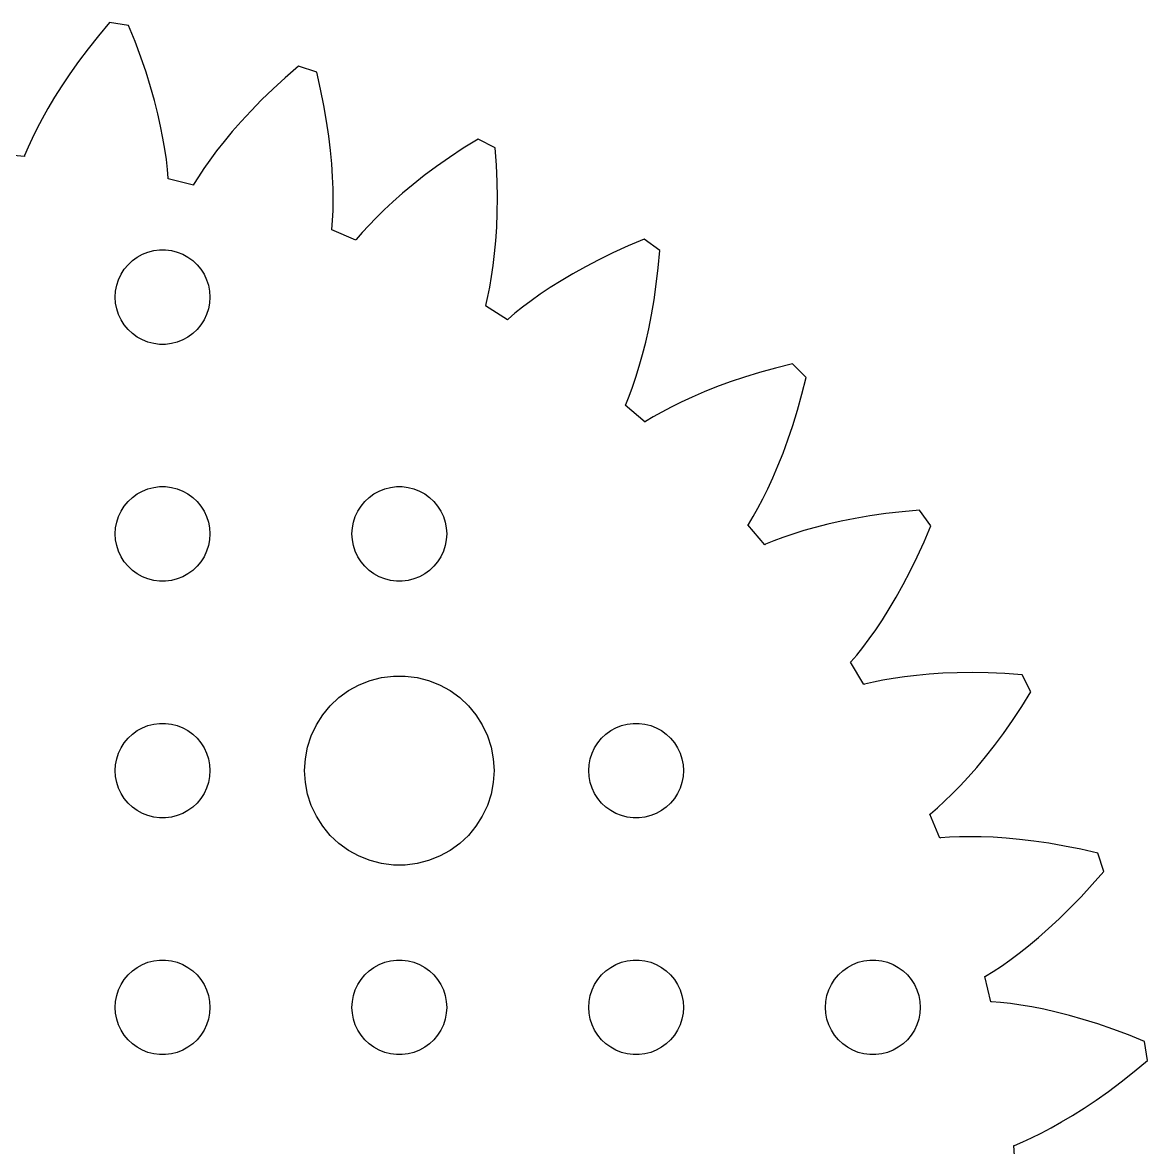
# Model space of a CAD drawing. Header units: metres. Extents: x -39.1 to 39.1, y 70.9 to 149.1.
# Drawn here: x 3.06 to 38.7, y 113.06 to 148.7 of the extents above; entities that cross this region are included whole.
import ezdxf

# ---------------------------------------------------------------- set-up
doc = ezdxf.new("R2010")
doc.units = ezdxf.units.M

msp = doc.modelspace()

# ---------------------------------------------------------------- linework, layer by layer
for p, q in [((5.82085, 148.699), (5.46637, 148.277)), ((6.42282, 148.604), (5.82085, 148.699)), ((5.46637, 148.277), (5.13846, 147.864)), ((6.62939, 148.093), (6.42282, 148.604)), ((6.81364, 147.599), (6.62939, 148.093)), ((5.13846, 147.864), (4.83632, 147.462)), ((6.97667, 147.123), (6.81364, 147.599)), ((4.83632, 147.462), (4.55914, 147.071)), ((11.8031, 147.312), (11.3869, 146.951)), ((12.3828, 147.124), (11.8031, 147.312)), ((4.55914, 147.071), (4.30606, 146.693)), ((7.11957, 146.665), (6.97667, 147.123)), ((11.3869, 146.951), (10.9984, 146.594)), ((12.5068, 146.587), (12.3828, 147.124)), ((4.30606, 146.693), (4.07617, 146.329)), ((7.24347, 146.228), (7.11957, 146.665)), ((10.9984, 146.594), (10.6371, 146.244)), ((12.6115, 146.07), (12.5068, 146.587)), ((4.07617, 146.329), (3.86855, 145.979)), ((7.34958, 145.81), (7.24347, 146.228)), ((10.6371, 146.244), (10.3022, 145.901)), ((3.86855, 145.979), (3.68221, 145.646)), ((7.43904, 145.414), (7.34958, 145.81)), ((10.3022, 145.901), (9.99312, 145.568)), ((12.698, 145.574), (12.6115, 146.07)), ((3.68221, 145.646), (3.51616, 145.328)), ((7.51309, 145.039), (7.43904, 145.414)), ((9.99312, 145.568), (9.70908, 145.244)), ((12.7677, 145.1), (12.698, 145.574)), ((3.51616, 145.328), (3.36935, 145.028)), ((9.70908, 145.244), (9.44936, 144.931)), ((12.8216, 144.649), (12.7677, 145.1)), ((3.24074, 144.746), (3.12921, 144.483)), ((3.36935, 145.028), (3.24074, 144.746)), ((7.57295, 144.686), (7.51309, 145.039)), ((9.44936, 144.931), (9.21307, 144.631)), ((17.0271, 144.714), (16.5876, 144.423)), ((17.4948, 145.007), (17.0271, 144.714)), ((18.0378, 144.73), (17.4948, 145.007)), ((18.0762, 144.18), (18.0378, 144.73)), ((3.12685, 144.457), (2.30231, 144.528)), ((3.12921, 144.483), (3.12685, 144.457)), ((7.61984, 144.355), (7.57295, 144.686)), ((7.65508, 144.047), (7.61984, 144.355)), ((8.99942, 144.343), (8.8075, 144.07)), ((9.21307, 144.631), (8.99942, 144.343)), ((12.8611, 144.22), (12.8216, 144.649)), ((16.5876, 144.423), (16.1759, 144.134)), ((7.67986, 143.763), (7.65508, 144.047)), ((8.8075, 144.07), (8.63635, 143.812)), ((12.8874, 143.814), (12.8611, 144.22)), ((16.1759, 144.134), (15.7916, 143.848)), ((18.0988, 143.653), (18.0762, 144.18)), ((7.67526, 143.742), (7.67986, 143.763)), ((8.47864, 143.544), (7.67526, 143.742)), ((8.63635, 143.812), (8.48506, 143.569)), ((12.9019, 143.432), (12.8874, 143.814)), ((15.7916, 143.848), (15.4341, 143.567)), ((18.1068, 143.15), (18.0988, 143.653)), ((8.48506, 143.569), (8.47864, 143.544)), ((12.9058, 143.074), (12.9019, 143.432)), ((15.1029, 143.291), (14.7975, 143.023)), ((15.4341, 143.567), (15.1029, 143.291)), ((12.9003, 142.74), (12.9058, 143.074)), ((14.7975, 143.023), (14.5171, 142.763)), ((18.1014, 142.671), (18.1068, 143.15)), ((12.887, 142.43), (12.9003, 142.74)), ((14.5171, 142.763), (14.2611, 142.513)), ((18.084, 142.216), (18.1014, 142.671)), ((12.8669, 142.145), (12.887, 142.43)), ((14.0288, 142.273), (13.8193, 142.044)), ((14.2611, 142.513), (14.0288, 142.273)), ((18.0559, 141.787), (18.084, 142.216)), ((12.8592, 142.126), (12.8669, 142.145)), ((13.6217, 141.804), (12.8592, 142.126)), ((13.8193, 142.044), (13.632, 141.829)), ((7.21892, 141.473), (7.40581, 141.497)), ((7.40581, 141.497), (7.59418, 141.497)), ((7.59418, 141.497), (7.78107, 141.473)), ((13.632, 141.829), (13.6217, 141.804)), ((18.0184, 141.382), (18.0559, 141.787)), ((22.248, 141.623), (21.7683, 141.404)), ((22.7556, 141.839), (22.248, 141.623)), ((23.2487, 141.481), (22.7556, 141.839)), ((6.40654, 141.027), (6.54385, 141.156)), ((6.54385, 141.156), (6.69626, 141.266)), ((6.69626, 141.266), (6.86133, 141.357)), ((6.86133, 141.357), (7.03647, 141.427)), ((7.03647, 141.427), (7.21892, 141.473)), ((7.78107, 141.473), (7.96352, 141.427)), ((7.96352, 141.427), (8.13866, 141.357)), ((8.13866, 141.357), (8.30373, 141.266)), ((8.30373, 141.266), (8.45613, 141.156)), ((8.45613, 141.156), (8.59344, 141.027)), ((17.973, 141.002), (18.0184, 141.382)), ((21.3164, 141.183), (20.8921, 140.961)), ((21.7683, 141.404), (21.3164, 141.183)), ((23.2006, 140.931), (23.2487, 141.481)), ((6.18553, 140.723), (6.28647, 140.882)), ((6.28647, 140.882), (6.40654, 141.027)), ((8.59344, 141.027), (8.71352, 140.882)), ((8.71352, 140.882), (8.81445, 140.723)), ((17.9208, 140.648), (17.973, 141.002)), ((20.8921, 140.961), (20.4951, 140.739)), ((23.1405, 140.407), (23.2006, 140.931)), ((6.04712, 140.373), (6.10533, 140.552)), ((6.10533, 140.552), (6.18553, 140.723)), ((8.81445, 140.723), (8.89465, 140.552)), ((8.89465, 140.552), (8.95287, 140.373)), ((17.8632, 140.319), (17.9208, 140.648)), ((20.1249, 140.519), (19.7812, 140.302)), ((20.4951, 140.739), (20.1249, 140.519)), ((6, 140), (6.01183, 140.188)), ((6.01183, 140.188), (6.04712, 140.373)), ((8.95287, 140.373), (8.98816, 140.188)), ((8.98816, 140.188), (9, 140)), ((17.8016, 140.015), (17.8632, 140.319)), ((19.4636, 140.089), (19.1716, 139.881)), ((19.7812, 140.302), (19.4636, 140.089)), ((23.0696, 139.909), (23.1405, 140.407)), ((6.01183, 139.812), (6, 140)), ((6.04712, 139.627), (6.01183, 139.812)), ((8.98816, 139.812), (8.95287, 139.627)), ((9, 140), (8.98816, 139.812)), ((17.7266, 139.719), (17.7372, 139.737)), ((18.4293, 139.282), (17.7266, 139.719)), ((17.7372, 139.737), (17.8016, 140.015)), ((19.1716, 139.881), (18.9046, 139.681)), ((22.9894, 139.437), (23.0696, 139.909)), ((6.10533, 139.448), (6.04712, 139.627)), ((6.18553, 139.277), (6.10533, 139.448)), ((8.89465, 139.448), (8.81445, 139.277)), ((8.95287, 139.627), (8.89465, 139.448)), ((18.662, 139.488), (18.4432, 139.304)), ((18.9046, 139.681), (18.662, 139.488)), ((22.9011, 138.991), (22.9894, 139.437)), ((6.28647, 139.118), (6.18553, 139.277)), ((6.40654, 138.973), (6.28647, 139.118)), ((8.71352, 139.118), (8.59344, 138.973)), ((8.81445, 139.277), (8.71352, 139.118)), ((18.4432, 139.304), (18.4293, 139.282)), ((22.8061, 138.571), (22.9011, 138.991)), ((6.54385, 138.844), (6.40654, 138.973)), ((6.69626, 138.734), (6.54385, 138.844)), ((6.86133, 138.643), (6.69626, 138.734)), ((7.03647, 138.573), (6.86133, 138.643)), ((8.13866, 138.643), (7.96352, 138.573)), ((8.30373, 138.734), (8.13866, 138.643)), ((8.45613, 138.844), (8.30373, 138.734)), ((8.59344, 138.973), (8.45613, 138.844)), ((7.21892, 138.527), (7.03647, 138.573)), ((7.40581, 138.503), (7.21892, 138.527)), ((7.59418, 138.503), (7.40581, 138.503)), ((7.78107, 138.527), (7.59418, 138.503)), ((7.96352, 138.573), (7.78107, 138.527)), ((22.7058, 138.177), (22.8061, 138.571)), ((22.6015, 137.809), (22.7058, 138.177)), ((22.4945, 137.467), (22.6015, 137.809)), ((26.413, 137.612), (25.9321, 137.464)), ((26.921, 137.754), (26.413, 137.612)), ((27.4561, 137.887), (26.921, 137.754)), ((27.8871, 137.456), (27.4561, 137.887)), ((22.3862, 137.151), (22.4945, 137.467)), ((25.4782, 137.311), (25.0513, 137.154)), ((25.9321, 137.464), (25.4782, 137.311)), ((27.7537, 136.921), (27.8871, 137.456)), ((22.1707, 136.596), (22.2778, 136.861)), ((22.2778, 136.861), (22.3862, 137.151)), ((24.6513, 136.995), (24.2779, 136.834)), ((25.0513, 137.154), (24.6513, 136.995)), ((27.6123, 136.413), (27.7537, 136.921)), ((22.1574, 136.58), (22.1707, 136.596)), ((22.7831, 136.039), (22.1574, 136.58)), ((23.61, 136.514), (23.3149, 136.358)), ((23.9309, 136.674), (23.61, 136.514)), ((24.2779, 136.834), (23.9309, 136.674)), ((23.0452, 136.205), (22.8004, 136.058)), ((23.3149, 136.358), (23.0452, 136.205)), ((27.4644, 135.932), (27.6123, 136.413)), ((22.8004, 136.058), (22.7831, 136.039)), ((27.3113, 135.478), (27.4644, 135.932)), ((27.1543, 135.051), (27.3113, 135.478)), ((26.9948, 134.651), (27.1543, 135.051)), ((26.8341, 134.278), (26.9948, 134.651)), ((26.6735, 133.931), (26.8341, 134.278)), ((6.40654, 133.527), (6.54385, 133.656)), ((6.54385, 133.656), (6.69626, 133.766)), ((6.69626, 133.766), (6.86133, 133.857)), ((6.86133, 133.857), (7.03647, 133.927)), ((7.03647, 133.927), (7.21892, 133.973)), ((7.21892, 133.973), (7.40581, 133.997)), ((7.40581, 133.997), (7.59418, 133.997)), ((7.59418, 133.997), (7.78107, 133.973)), ((7.78107, 133.973), (7.96352, 133.927)), ((7.96352, 133.927), (8.13866, 133.857)), ((8.13866, 133.857), (8.30373, 133.766)), ((8.30373, 133.766), (8.45613, 133.656)), ((8.45613, 133.656), (8.59344, 133.527)), ((13.9065, 133.527), (14.0439, 133.656)), ((14.0439, 133.656), (14.1963, 133.766)), ((14.1963, 133.766), (14.3613, 133.857)), ((14.3613, 133.857), (14.5365, 133.927)), ((14.5365, 133.927), (14.7189, 133.973)), ((14.7189, 133.973), (14.9058, 133.997)), ((14.9058, 133.997), (15.0942, 133.997)), ((15.0942, 133.997), (15.2811, 133.973)), ((15.2811, 133.973), (15.4635, 133.927)), ((15.4635, 133.927), (15.6387, 133.857)), ((15.6387, 133.857), (15.8037, 133.766)), ((15.8037, 133.766), (15.9561, 133.656)), ((15.9561, 133.656), (16.0934, 133.527)), ((26.5144, 133.61), (26.6735, 133.931)), ((6.18553, 133.223), (6.28647, 133.382)), ((6.28647, 133.382), (6.40654, 133.527)), ((8.59344, 133.527), (8.71352, 133.382)), ((8.71352, 133.382), (8.81445, 133.223)), ((13.6855, 133.223), (13.7865, 133.382)), ((13.7865, 133.382), (13.9065, 133.527)), ((16.0934, 133.527), (16.2135, 133.382)), ((16.2135, 133.382), (16.3145, 133.223)), ((26.2055, 133.045), (26.3579, 133.315)), ((26.3579, 133.315), (26.5144, 133.61)), ((6.04712, 132.873), (6.10533, 133.052)), ((6.10533, 133.052), (6.18553, 133.223)), ((8.81445, 133.223), (8.89465, 133.052)), ((8.89465, 133.052), (8.95287, 132.873)), ((13.5471, 132.873), (13.6053, 133.052)), ((13.6053, 133.052), (13.6855, 133.223)), ((16.3145, 133.223), (16.3947, 133.052)), ((16.3947, 133.052), (16.4529, 132.873)), ((26.0583, 132.8), (26.2055, 133.045)), ((29.437, 132.989), (28.9908, 132.901)), ((29.9092, 133.07), (29.437, 132.989)), ((30.4073, 133.14), (29.9092, 133.07)), ((30.9312, 133.201), (30.4073, 133.14)), ((31.4806, 133.249), (30.9312, 133.201)), ((31.8388, 132.756), (31.4806, 133.249)), ((6, 132.5), (6.01183, 132.688)), ((6.01183, 132.688), (6.04712, 132.873)), ((8.95287, 132.873), (8.98816, 132.688)), ((8.98816, 132.688), (9, 132.5)), ((13.5, 132.5), (13.5118, 132.688)), ((13.5118, 132.688), (13.5471, 132.873)), ((16.4529, 132.873), (16.4882, 132.688)), ((16.4882, 132.688), (16.5, 132.5)), ((26.0427, 132.787), (26.0583, 132.8)), ((26.5759, 132.154), (26.0427, 132.787)), ((27.809, 132.602), (27.4671, 132.495)), ((28.1768, 132.706), (27.809, 132.602)), ((28.5707, 132.806), (28.1768, 132.706)), ((28.9908, 132.901), (28.5707, 132.806)), ((31.6234, 132.248), (31.8388, 132.756)), ((6.01183, 132.312), (6, 132.5)), ((6.04712, 132.127), (6.01183, 132.312)), ((8.98816, 132.312), (8.95287, 132.127)), ((9, 132.5), (8.98816, 132.312)), ((13.5118, 132.312), (13.5, 132.5)), ((13.5471, 132.127), (13.5118, 132.312)), ((16.4882, 132.312), (16.4529, 132.127)), ((16.5, 132.5), (16.4882, 132.312)), ((26.8609, 132.278), (26.5961, 132.171)), ((27.1512, 132.386), (26.8609, 132.278)), ((27.4671, 132.495), (27.1512, 132.386)), ((31.4043, 131.768), (31.6234, 132.248)), ((6.10533, 131.948), (6.04712, 132.127)), ((6.18553, 131.777), (6.10533, 131.948)), ((8.89465, 131.948), (8.81445, 131.777)), ((8.95287, 132.127), (8.89465, 131.948)), ((13.6053, 131.948), (13.5471, 132.127)), ((13.6855, 131.777), (13.6053, 131.948)), ((16.3947, 131.948), (16.3145, 131.777)), ((16.4529, 132.127), (16.3947, 131.948)), ((26.5961, 132.171), (26.5759, 132.154)), ((6.28647, 131.618), (6.18553, 131.777)), ((6.40654, 131.473), (6.28647, 131.618)), ((8.71352, 131.618), (8.59344, 131.473)), ((8.81445, 131.777), (8.71352, 131.618)), ((13.7865, 131.618), (13.6855, 131.777)), ((13.9065, 131.473), (13.7865, 131.618)), ((16.2135, 131.618), (16.0934, 131.473)), ((16.3145, 131.777), (16.2135, 131.618)), ((31.183, 131.316), (31.4043, 131.768)), ((6.54385, 131.344), (6.40654, 131.473)), ((6.69626, 131.234), (6.54385, 131.344)), ((6.86133, 131.143), (6.69626, 131.234)), ((8.30373, 131.234), (8.13866, 131.143)), ((8.45613, 131.344), (8.30373, 131.234)), ((8.59344, 131.473), (8.45613, 131.344)), ((14.0439, 131.344), (13.9065, 131.473)), ((14.1963, 131.234), (14.0439, 131.344)), ((14.3613, 131.143), (14.1963, 131.234)), ((15.8037, 131.234), (15.6387, 131.143)), ((15.9561, 131.344), (15.8037, 131.234)), ((16.0934, 131.473), (15.9561, 131.344)), ((30.9607, 130.892), (31.183, 131.316)), ((7.03647, 131.073), (6.86133, 131.143)), ((7.21892, 131.027), (7.03647, 131.073)), ((7.40581, 131.003), (7.21892, 131.027)), ((7.59418, 131.003), (7.40581, 131.003)), ((7.78107, 131.027), (7.59418, 131.003)), ((7.96352, 131.073), (7.78107, 131.027)), ((8.13866, 131.143), (7.96352, 131.073)), ((14.5365, 131.073), (14.3613, 131.143)), ((14.7189, 131.027), (14.5365, 131.073)), ((14.9058, 131.003), (14.7189, 131.027)), ((15.0942, 131.003), (14.9058, 131.003)), ((15.2811, 131.027), (15.0942, 131.003)), ((15.4635, 131.073), (15.2811, 131.027)), ((15.6387, 131.143), (15.4635, 131.073)), ((30.7389, 130.495), (30.9607, 130.892)), ((30.5188, 130.125), (30.7389, 130.495)), ((30.3016, 129.781), (30.5188, 130.125)), ((30.0888, 129.464), (30.3016, 129.781)), ((29.8814, 129.172), (30.0888, 129.464)), ((29.6807, 128.905), (29.8814, 129.172)), ((29.3042, 128.443), (29.4879, 128.662)), ((29.4879, 128.662), (29.6807, 128.905)), ((29.2867, 128.432), (29.3042, 128.443)), ((29.7144, 127.724), (29.2867, 128.432)), ((14.0729, 127.853), (14.4379, 127.947)), ((14.4379, 127.947), (14.8116, 127.994)), ((14.8116, 127.994), (15.1884, 127.994)), ((15.1884, 127.994), (15.5621, 127.947)), ((15.5621, 127.947), (15.927, 127.853)), ((31.0022, 127.973), (30.6479, 127.921)), ((31.3819, 128.018), (31.0022, 127.973)), ((31.7866, 128.056), (31.3819, 128.018)), ((32.2164, 128.084), (31.7866, 128.056)), ((32.6709, 128.101), (32.2164, 128.084)), ((33.1499, 128.107), (32.6709, 128.101)), ((33.653, 128.099), (33.1499, 128.107)), ((34.1798, 128.076), (33.653, 128.099)), ((34.7299, 128.038), (34.1798, 128.076)), ((35.0066, 127.495), (34.7299, 128.038)), ((13.3925, 127.533), (13.7227, 127.714)), ((13.7227, 127.714), (14.0729, 127.853)), ((15.927, 127.853), (16.2773, 127.714)), ((16.2773, 127.714), (16.6075, 127.533)), ((29.7369, 127.737), (29.7144, 127.724)), ((30.0152, 127.802), (29.7369, 127.737)), ((30.3189, 127.863), (30.0152, 127.802)), ((30.6479, 127.921), (30.3189, 127.863)), ((12.8131, 127.054), (13.0877, 127.312)), ((13.0877, 127.312), (13.3925, 127.533)), ((16.6075, 127.533), (16.9123, 127.312)), ((16.9123, 127.312), (17.1869, 127.054)), ((34.7144, 127.027), (35.0066, 127.495)), ((12.5729, 126.763), (12.8131, 127.054)), ((17.1869, 127.054), (17.427, 126.763)), ((34.4229, 126.588), (34.7144, 127.027)), ((12.3711, 126.445), (12.5729, 126.763)), ((17.427, 126.763), (17.6289, 126.445)), ((34.1337, 126.176), (34.4229, 126.588)), ((6.54385, 126.156), (6.69626, 126.266)), ((6.69626, 126.266), (6.86133, 126.357)), ((6.86133, 126.357), (7.03647, 126.427)), ((7.03647, 126.427), (7.21892, 126.473)), ((7.21892, 126.473), (7.40581, 126.497)), ((7.40581, 126.497), (7.59418, 126.497)), ((7.59418, 126.497), (7.78107, 126.473)), ((7.78107, 126.473), (7.96352, 126.427)), ((7.96352, 126.427), (8.13866, 126.357)), ((8.13866, 126.357), (8.30373, 126.266)), ((8.30373, 126.266), (8.45613, 126.156)), ((12.2107, 126.104), (12.3711, 126.445)), ((17.6289, 126.445), (17.7893, 126.104)), ((21.5439, 126.156), (21.6963, 126.266)), ((21.6963, 126.266), (21.8613, 126.357)), ((21.8613, 126.357), (22.0365, 126.427)), ((22.0365, 126.427), (22.2189, 126.473)), ((22.2189, 126.473), (22.4058, 126.497)), ((22.4058, 126.497), (22.5942, 126.497)), ((22.5942, 126.497), (22.7811, 126.473)), ((22.7811, 126.473), (22.9635, 126.427)), ((22.9635, 126.427), (23.1387, 126.357)), ((23.1387, 126.357), (23.3037, 126.266)), ((23.3037, 126.266), (23.4561, 126.156)), ((33.8478, 125.792), (34.1337, 126.176)), ((6.18553, 125.723), (6.28647, 125.882)), ((6.28647, 125.882), (6.40654, 126.027)), ((6.40654, 126.027), (6.54385, 126.156)), ((8.45613, 126.156), (8.59344, 126.027)), ((8.59344, 126.027), (8.71352, 125.882)), ((8.71352, 125.882), (8.81445, 125.723)), ((12.0942, 125.746), (12.2107, 126.104)), ((17.7893, 126.104), (17.9057, 125.746)), ((21.1855, 125.723), (21.2865, 125.882)), ((21.2865, 125.882), (21.4065, 126.027)), ((21.4065, 126.027), (21.5439, 126.156)), ((23.4561, 126.156), (23.5934, 126.027)), ((23.5934, 126.027), (23.7135, 125.882)), ((23.7135, 125.882), (23.8145, 125.723)), ((6.04712, 125.373), (6.10533, 125.552)), ((6.10533, 125.552), (6.18553, 125.723)), ((8.81445, 125.723), (8.89465, 125.552)), ((8.89465, 125.552), (8.95287, 125.373)), ((12.0237, 125.376), (12.0942, 125.746)), ((17.9057, 125.746), (17.9763, 125.376)), ((21.0471, 125.373), (21.1053, 125.552)), ((21.1053, 125.552), (21.1855, 125.723)), ((23.8145, 125.723), (23.8947, 125.552)), ((23.8947, 125.552), (23.9529, 125.373)), ((33.5666, 125.434), (33.8478, 125.792)), ((6, 125), (6.01183, 125.188)), ((6.01183, 125.188), (6.04712, 125.373)), ((8.95287, 125.373), (8.98816, 125.188)), ((8.98816, 125.188), (9, 125)), ((12, 125), (12.0237, 125.376)), ((17.9763, 125.376), (18, 125)), ((21, 125), (21.0118, 125.188)), ((21.0118, 125.188), (21.0471, 125.373)), ((23.9529, 125.373), (23.9882, 125.188)), ((23.9882, 125.188), (24, 125)), ((33.023, 124.797), (33.2913, 125.103)), ((33.2913, 125.103), (33.5666, 125.434)), ((6.01183, 124.812), (6, 125)), ((6.04712, 124.627), (6.01183, 124.812)), ((8.98816, 124.812), (8.95287, 124.627)), ((9, 125), (8.98816, 124.812)), ((12.0237, 124.624), (12, 125)), ((18, 125), (17.9763, 124.624)), ((21.0118, 124.812), (21, 125)), ((21.0471, 124.627), (21.0118, 124.812)), ((23.9882, 124.812), (23.9529, 124.627)), ((24, 125), (23.9882, 124.812)), ((32.7631, 124.517), (33.023, 124.797)), ((6.10533, 124.448), (6.04712, 124.627)), ((6.18553, 124.277), (6.10533, 124.448)), ((8.89465, 124.448), (8.81445, 124.277)), ((8.95287, 124.627), (8.89465, 124.448)), ((12.0942, 124.254), (12.0237, 124.624)), ((17.9763, 124.624), (17.9057, 124.254)), ((21.1053, 124.448), (21.0471, 124.627)), ((21.1855, 124.277), (21.1053, 124.448)), ((23.8947, 124.448), (23.8145, 124.277)), ((23.9529, 124.627), (23.8947, 124.448)), ((32.5126, 124.261), (32.7631, 124.517)), ((6.28647, 124.118), (6.18553, 124.277)), ((6.40654, 123.973), (6.28647, 124.118)), ((8.71352, 124.118), (8.59344, 123.973)), ((8.81445, 124.277), (8.71352, 124.118)), ((12.2107, 123.896), (12.0942, 124.254)), ((17.9057, 124.254), (17.7893, 123.896)), ((21.2865, 124.118), (21.1855, 124.277)), ((21.4065, 123.973), (21.2865, 124.118)), ((23.7135, 124.118), (23.5934, 123.973)), ((23.8145, 124.277), (23.7135, 124.118)), ((32.0443, 123.819), (32.2726, 124.029)), ((32.2726, 124.029), (32.5126, 124.261)), ((6.54385, 123.844), (6.40654, 123.973)), ((6.69626, 123.734), (6.54385, 123.844)), ((6.86133, 123.643), (6.69626, 123.734)), ((8.30373, 123.734), (8.13866, 123.643)), ((8.45613, 123.844), (8.30373, 123.734)), ((8.59344, 123.973), (8.45613, 123.844)), ((12.3711, 123.555), (12.2107, 123.896)), ((17.7893, 123.896), (17.6289, 123.555)), ((21.5439, 123.844), (21.4065, 123.973)), ((21.6963, 123.734), (21.5439, 123.844)), ((21.8613, 123.643), (21.6963, 123.734)), ((23.3037, 123.734), (23.1387, 123.643)), ((23.4561, 123.844), (23.3037, 123.734)), ((23.5934, 123.973), (23.4561, 123.844)), ((31.8286, 123.632), (32.0443, 123.819)), ((7.03647, 123.573), (6.86133, 123.643)), ((7.21892, 123.527), (7.03647, 123.573)), ((7.40581, 123.503), (7.21892, 123.527)), ((7.59418, 123.503), (7.40581, 123.503)), ((7.78107, 123.527), (7.59418, 123.503)), ((7.96352, 123.573), (7.78107, 123.527)), ((8.13866, 123.643), (7.96352, 123.573)), ((12.5729, 123.237), (12.3711, 123.555)), ((17.6289, 123.555), (17.427, 123.237)), ((22.0365, 123.573), (21.8613, 123.643)), ((22.2189, 123.527), (22.0365, 123.573)), ((22.4058, 123.503), (22.2189, 123.527)), ((22.5942, 123.503), (22.4058, 123.503)), ((22.7811, 123.527), (22.5942, 123.503)), ((22.9635, 123.573), (22.7811, 123.527)), ((23.1387, 123.643), (22.9635, 123.573)), ((31.8096, 123.624), (31.8286, 123.632)), ((32.1212, 122.857), (31.8096, 123.624)), ((12.8131, 122.946), (12.5729, 123.237)), ((17.427, 123.237), (17.1869, 122.946)), ((13.0877, 122.688), (12.8131, 122.946)), ((13.3925, 122.467), (13.0877, 122.688)), ((16.9123, 122.688), (16.6075, 122.467)), ((17.1869, 122.946), (16.9123, 122.688)), ((32.1455, 122.867), (32.1212, 122.857)), ((32.4305, 122.887), (32.1455, 122.867)), ((32.74, 122.9), (32.4305, 122.887)), ((33.074, 122.906), (32.74, 122.9)), ((33.4321, 122.902), (33.074, 122.906)), ((33.8142, 122.887), (33.4321, 122.902)), ((34.2198, 122.861), (33.8142, 122.887)), ((34.6487, 122.822), (34.2198, 122.861)), ((35.1003, 122.768), (34.6487, 122.822)), ((35.5742, 122.698), (35.1003, 122.768)), ((36.0699, 122.611), (35.5742, 122.698)), ((36.5867, 122.507), (36.0699, 122.611)), ((13.7227, 122.286), (13.3925, 122.467)), ((14.0729, 122.147), (13.7227, 122.286)), ((16.2773, 122.286), (15.927, 122.147)), ((16.6075, 122.467), (16.2773, 122.286)), ((37.1241, 122.383), (36.5867, 122.507)), ((37.3124, 121.803), (37.1241, 122.383)), ((14.4379, 122.053), (14.0729, 122.147)), ((14.8116, 122.006), (14.4379, 122.053)), ((15.1884, 122.006), (14.8116, 122.006)), ((15.5621, 122.053), (15.1884, 122.006)), ((15.927, 122.147), (15.5621, 122.053)), ((36.9506, 121.387), (37.3124, 121.803)), ((36.594, 120.998), (36.9506, 121.387)), ((36.2439, 120.637), (36.594, 120.998)), ((35.9014, 120.302), (36.2439, 120.637)), ((35.5677, 119.993), (35.9014, 120.302)), ((35.244, 119.709), (35.5677, 119.993)), ((34.6307, 119.213), (34.9313, 119.449)), ((34.9313, 119.449), (35.244, 119.709)), ((34.3432, 118.999), (34.6307, 119.213)), ((6.54385, 118.656), (6.69626, 118.766)), ((6.69626, 118.766), (6.86133, 118.857)), ((6.86133, 118.857), (7.03647, 118.927)), ((7.03647, 118.927), (7.21892, 118.973)), ((7.21892, 118.973), (7.40581, 118.997)), ((7.40581, 118.997), (7.59418, 118.997)), ((7.59418, 118.997), (7.78107, 118.973)), ((7.78107, 118.973), (7.96352, 118.927)), ((7.96352, 118.927), (8.13866, 118.857)), ((8.13866, 118.857), (8.30373, 118.766)), ((8.30373, 118.766), (8.45613, 118.656)), ((14.0439, 118.656), (14.1963, 118.766)), ((14.1963, 118.766), (14.3613, 118.857)), ((14.3613, 118.857), (14.5365, 118.927)), ((14.5365, 118.927), (14.7189, 118.973)), ((14.7189, 118.973), (14.9058, 118.997)), ((14.9058, 118.997), (15.0942, 118.997)), ((15.0942, 118.997), (15.2811, 118.973)), ((15.2811, 118.973), (15.4635, 118.927)), ((15.4635, 118.927), (15.6387, 118.857)), ((15.6387, 118.857), (15.8037, 118.766)), ((15.8037, 118.766), (15.9561, 118.656)), ((21.5439, 118.656), (21.6963, 118.766)), ((21.6963, 118.766), (21.8613, 118.857)), ((21.8613, 118.857), (22.0365, 118.927)), ((22.0365, 118.927), (22.2189, 118.973)), ((22.2189, 118.973), (22.4058, 118.997)), ((22.4058, 118.997), (22.5942, 118.997)), ((22.5942, 118.997), (22.7811, 118.973)), ((22.7811, 118.973), (22.9635, 118.927)), ((22.9635, 118.927), (23.1387, 118.857)), ((23.1387, 118.857), (23.3037, 118.766)), ((23.3037, 118.766), (23.4561, 118.656)), ((29.0439, 118.656), (29.1963, 118.766)), ((29.1963, 118.766), (29.3613, 118.857)), ((29.3613, 118.857), (29.5365, 118.927)), ((29.5365, 118.927), (29.7189, 118.973)), ((29.7189, 118.973), (29.9058, 118.997)), ((29.9058, 118.997), (30.0942, 118.997)), ((30.0942, 118.997), (30.2811, 118.973)), ((30.2811, 118.973), (30.4635, 118.927)), ((30.4635, 118.927), (30.6387, 118.857)), ((30.6387, 118.857), (30.8037, 118.766)), ((30.8037, 118.766), (30.9561, 118.656)), ((33.8116, 118.636), (34.0699, 118.807)), ((34.0699, 118.807), (34.3432, 118.999)), ((6.18553, 118.223), (6.28647, 118.382)), ((6.28647, 118.382), (6.40654, 118.527)), ((6.40654, 118.527), (6.54385, 118.656)), ((8.45613, 118.656), (8.59344, 118.527)), ((8.59344, 118.527), (8.71352, 118.382)), ((8.71352, 118.382), (8.81445, 118.223)), ((13.6855, 118.223), (13.7865, 118.382)), ((13.7865, 118.382), (13.9065, 118.527)), ((13.9065, 118.527), (14.0439, 118.656)), ((15.9561, 118.656), (16.0934, 118.527)), ((16.0934, 118.527), (16.2135, 118.382)), ((16.2135, 118.382), (16.3145, 118.223)), ((21.1855, 118.223), (21.2865, 118.382)), ((21.2865, 118.382), (21.4065, 118.527)), ((21.4065, 118.527), (21.5439, 118.656)), ((23.4561, 118.656), (23.5934, 118.527)), ((23.5934, 118.527), (23.7135, 118.382)), ((23.7135, 118.382), (23.8145, 118.223)), ((28.6855, 118.223), (28.7865, 118.382)), ((28.7865, 118.382), (28.9065, 118.527)), ((28.9065, 118.527), (29.0439, 118.656)), ((30.9561, 118.656), (31.0934, 118.527)), ((31.0934, 118.527), (31.2135, 118.382)), ((31.2135, 118.382), (31.3145, 118.223)), ((33.5492, 118.48), (33.5692, 118.485)), ((33.737, 117.674), (33.5492, 118.48)), ((33.5692, 118.485), (33.8116, 118.636)), ((6.04712, 117.873), (6.10533, 118.052)), ((6.10533, 118.052), (6.18553, 118.223)), ((8.81445, 118.223), (8.89465, 118.052)), ((8.89465, 118.052), (8.95287, 117.873)), ((13.5471, 117.873), (13.6053, 118.052)), ((13.6053, 118.052), (13.6855, 118.223)), ((16.3145, 118.223), (16.3947, 118.052)), ((16.3947, 118.052), (16.4529, 117.873)), ((21.0471, 117.873), (21.1053, 118.052)), ((21.1053, 118.052), (21.1855, 118.223)), ((23.8145, 118.223), (23.8947, 118.052)), ((23.8947, 118.052), (23.9529, 117.873)), ((28.5471, 117.873), (28.6053, 118.052)), ((28.6053, 118.052), (28.6855, 118.223)), ((31.3145, 118.223), (31.3947, 118.052)), ((31.3947, 118.052), (31.4529, 117.873)), ((6, 117.5), (6.01183, 117.688)), ((6.01183, 117.688), (6.04712, 117.873)), ((8.95287, 117.873), (8.98816, 117.688)), ((8.98816, 117.688), (9, 117.5)), ((13.5, 117.5), (13.5118, 117.688)), ((13.5118, 117.688), (13.5471, 117.873)), ((16.4529, 117.873), (16.4882, 117.688)), ((16.4882, 117.688), (16.5, 117.5)), ((21, 117.5), (21.0118, 117.688)), ((21.0118, 117.688), (21.0471, 117.873)), ((23.9529, 117.873), (23.9882, 117.688)), ((23.9882, 117.688), (24, 117.5)), ((28.5, 117.5), (28.5118, 117.688)), ((28.5118, 117.688), (28.5471, 117.873)), ((31.4529, 117.873), (31.4882, 117.688)), ((31.4882, 117.688), (31.5, 117.5)), ((33.7625, 117.68), (33.737, 117.674)), ((34.0471, 117.655), (33.7625, 117.68)), ((34.355, 117.62), (34.0471, 117.655)), ((34.6857, 117.573), (34.355, 117.62)), ((6.01183, 117.312), (6, 117.5)), ((6.04712, 117.127), (6.01183, 117.312)), ((8.98816, 117.312), (8.95287, 117.127)), ((9, 117.5), (8.98816, 117.312)), ((13.5118, 117.312), (13.5, 117.5)), ((13.5471, 117.127), (13.5118, 117.312)), ((16.4882, 117.312), (16.4529, 117.127)), ((16.5, 117.5), (16.4882, 117.312)), ((21.0118, 117.312), (21, 117.5)), ((21.0471, 117.127), (21.0118, 117.312)), ((23.9882, 117.312), (23.9529, 117.127)), ((24, 117.5), (23.9882, 117.312)), ((28.5118, 117.312), (28.5, 117.5)), ((28.5471, 117.127), (28.5118, 117.312)), ((31.4882, 117.312), (31.4529, 117.127)), ((31.5, 117.5), (31.4882, 117.312)), ((35.0388, 117.513), (34.6857, 117.573)), ((35.4139, 117.439), (35.0388, 117.513)), ((35.8105, 117.35), (35.4139, 117.439)), ((36.2279, 117.243), (35.8105, 117.35)), ((6.10533, 116.948), (6.04712, 117.127)), ((6.18553, 116.777), (6.10533, 116.948)), ((8.89465, 116.948), (8.81445, 116.777)), ((8.95287, 117.127), (8.89465, 116.948)), ((13.6053, 116.948), (13.5471, 117.127)), ((13.6855, 116.777), (13.6053, 116.948)), ((16.3947, 116.948), (16.3145, 116.777)), ((16.4529, 117.127), (16.3947, 116.948)), ((21.1053, 116.948), (21.0471, 117.127)), ((21.1855, 116.777), (21.1053, 116.948)), ((23.8947, 116.948), (23.8145, 116.777)), ((23.9529, 117.127), (23.8947, 116.948)), ((28.6053, 116.948), (28.5471, 117.127)), ((28.6855, 116.777), (28.6053, 116.948)), ((31.3947, 116.948), (31.3145, 116.777)), ((31.4529, 117.127), (31.3947, 116.948)), ((36.6655, 117.12), (36.2279, 117.243)), ((37.1227, 116.977), (36.6655, 117.12)), ((37.5987, 116.814), (37.1227, 116.977)), ((6.28647, 116.618), (6.18553, 116.777)), ((6.40654, 116.473), (6.28647, 116.618)), ((8.71352, 116.618), (8.59344, 116.473)), ((8.81445, 116.777), (8.71352, 116.618)), ((13.7865, 116.618), (13.6855, 116.777)), ((13.9065, 116.473), (13.7865, 116.618)), ((16.2135, 116.618), (16.0934, 116.473)), ((16.3145, 116.777), (16.2135, 116.618)), ((21.2865, 116.618), (21.1855, 116.777)), ((21.4065, 116.473), (21.2865, 116.618)), ((23.7135, 116.618), (23.5934, 116.473)), ((23.8145, 116.777), (23.7135, 116.618)), ((28.7865, 116.618), (28.6855, 116.777)), ((28.9065, 116.473), (28.7865, 116.618)), ((31.2135, 116.618), (31.0934, 116.473)), ((31.3145, 116.777), (31.2135, 116.618)), ((38.0928, 116.629), (37.5987, 116.814)), ((38.6041, 116.423), (38.0928, 116.629)), ((6.54385, 116.344), (6.40654, 116.473)), ((6.69626, 116.234), (6.54385, 116.344)), ((6.86133, 116.143), (6.69626, 116.234)), ((8.30373, 116.234), (8.13866, 116.143)), ((8.45613, 116.344), (8.30373, 116.234)), ((8.59344, 116.473), (8.45613, 116.344)), ((14.0439, 116.344), (13.9065, 116.473)), ((14.1963, 116.234), (14.0439, 116.344)), ((14.3613, 116.143), (14.1963, 116.234)), ((15.8037, 116.234), (15.6387, 116.143)), ((15.9561, 116.344), (15.8037, 116.234)), ((16.0934, 116.473), (15.9561, 116.344)), ((21.5439, 116.344), (21.4065, 116.473)), ((21.6963, 116.234), (21.5439, 116.344)), ((21.8613, 116.143), (21.6963, 116.234)), ((23.3037, 116.234), (23.1387, 116.143)), ((23.4561, 116.344), (23.3037, 116.234)), ((23.5934, 116.473), (23.4561, 116.344)), ((29.0439, 116.344), (28.9065, 116.473)), ((29.1963, 116.234), (29.0439, 116.344)), ((29.3613, 116.143), (29.1963, 116.234)), ((30.8037, 116.234), (30.6387, 116.143)), ((30.9561, 116.344), (30.8037, 116.234)), ((31.0934, 116.473), (30.9561, 116.344)), ((38.6994, 115.821), (38.6041, 116.423)), ((7.03647, 116.073), (6.86133, 116.143)), ((7.21892, 116.027), (7.03647, 116.073)), ((7.40581, 116.003), (7.21892, 116.027)), ((7.59418, 116.003), (7.40581, 116.003)), ((7.78107, 116.027), (7.59418, 116.003)), ((7.96352, 116.073), (7.78107, 116.027)), ((8.13866, 116.143), (7.96352, 116.073)), ((14.5365, 116.073), (14.3613, 116.143)), ((14.7189, 116.027), (14.5365, 116.073)), ((14.9058, 116.003), (14.7189, 116.027)), ((15.0942, 116.003), (14.9058, 116.003)), ((15.2811, 116.027), (15.0942, 116.003)), ((15.4635, 116.073), (15.2811, 116.027)), ((15.6387, 116.143), (15.4635, 116.073)), ((22.0365, 116.073), (21.8613, 116.143)), ((22.2189, 116.027), (22.0365, 116.073)), ((22.4058, 116.003), (22.2189, 116.027)), ((22.5942, 116.003), (22.4058, 116.003)), ((22.7811, 116.027), (22.5942, 116.003)), ((22.9635, 116.073), (22.7811, 116.027)), ((23.1387, 116.143), (22.9635, 116.073)), ((29.5365, 116.073), (29.3613, 116.143)), ((29.7189, 116.027), (29.5365, 116.073)), ((29.9058, 116.003), (29.7189, 116.027)), ((30.0942, 116.003), (29.9058, 116.003)), ((30.2811, 116.027), (30.0942, 116.003)), ((30.4635, 116.073), (30.2811, 116.027)), ((30.6387, 116.143), (30.4635, 116.073)), ((38.277, 115.466), (38.6994, 115.821)), ((37.4617, 114.836), (37.864, 115.138)), ((37.864, 115.138), (38.277, 115.466)), ((37.071, 114.559), (37.4617, 114.836)), ((36.6931, 114.306), (37.071, 114.559)), ((35.9794, 113.869), (36.3289, 114.076)), ((36.3289, 114.076), (36.6931, 114.306)), ((35.6456, 113.682), (35.9794, 113.869)), ((34.7463, 113.241), (35.0282, 113.369)), ((35.0282, 113.369), (35.3282, 113.516)), ((35.3282, 113.516), (35.6456, 113.682)), ((34.4627, 113.127), (34.4833, 113.129)), ((34.5221, 112.302), (34.4627, 113.127)), ((34.4833, 113.129), (34.7463, 113.241))]:
    msp.add_line(p, q)

doc.saveas('drawing.dxf')
